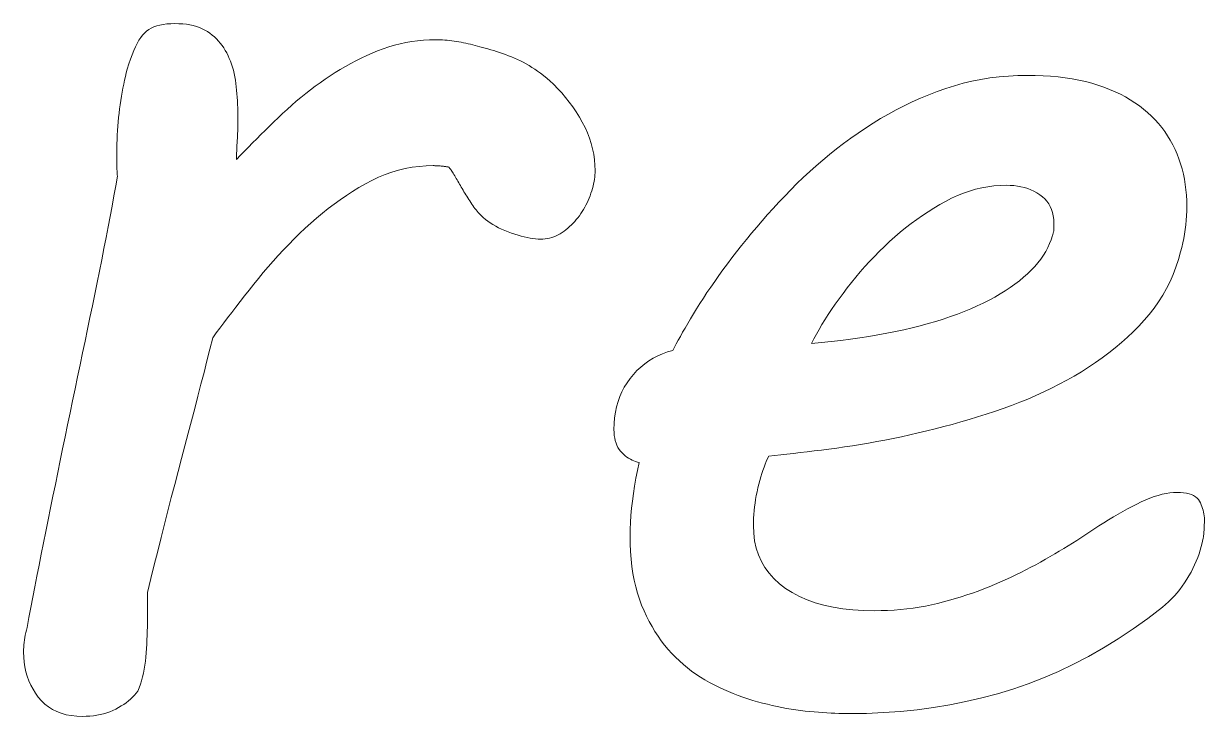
# Model space of a CAD drawing. Extents: x 120.6 to 167.1, y 73.5 to 127.9.
# Drawn here: x 162.275 to 167.148, y 123.187 to 126.049 of the extents above; entities that cross this region are included whole.
import ezdxf

# ---------------------------------------------------------------- set-up
doc = ezdxf.new("R2010")
doc.units = 0

msp = doc.modelspace()

# ---------------------------------------------------------------- linework, layer by layer
at = {"color": 7, "lineweight": 13}
for points in [[(162.289063, 123.554024), (162.296692, 123.594894), (162.30455, 123.636581), (162.312637, 123.67907), (162.320969, 123.722366), (162.329529, 123.766479), (162.338318, 123.811401), (162.347321, 123.857132), (162.356583, 123.903664), (162.366058, 123.951012), (162.375763, 123.999168), (162.38562, 124.047791), (162.395538, 124.096527), (162.405518, 124.145378), (162.415543, 124.194344), (162.425629, 124.243423), (162.435776, 124.292625), (162.445984, 124.341934), (162.456238, 124.391365), (162.466568, 124.44091), (162.476944, 124.49057), (162.48732, 124.540199), (162.497635, 124.589661), (162.507904, 124.638939), (162.518097, 124.688049), (162.528244, 124.736992), (162.53833, 124.785751), (162.54837, 124.834343), (162.55835, 124.882759), (162.568253, 124.931007), (162.57811, 124.979073), (162.587799, 125.026657), (162.597183, 125.073425), (162.606293, 125.119385), (162.615112, 125.164536), (162.623642, 125.208878), (162.631866, 125.252403), (162.639832, 125.295128), (162.647491, 125.337044), (162.654846, 125.378143), (162.661942, 125.418442), (162.661392, 125.424149), (162.660889, 125.429718), (162.660461, 125.435135), (162.660095, 125.440407), (162.659775, 125.445541), (162.659515, 125.450523), (162.659302, 125.455368), (162.659164, 125.460068), (162.659073, 125.464615), (162.659042, 125.469025), (162.659042, 125.473404), (162.659042, 125.477875), (162.659042, 125.482422), (162.659042, 125.487061), (162.659042, 125.491791), (162.659042, 125.496605), (162.659042, 125.501503), (162.659042, 125.506485), (162.659042, 125.511559), (162.659042, 125.516724), (162.659164, 125.534645), (162.659515, 125.552567), (162.660095, 125.570488), (162.660889, 125.588409), (162.661942, 125.606331), (162.663208, 125.624252), (162.664703, 125.642174), (162.666443, 125.660095), (162.668411, 125.678017), (162.670609, 125.695938), (162.673004, 125.713715), (162.675583, 125.731201), (162.678329, 125.748398), (162.681244, 125.765312), (162.684341, 125.781929), (162.687607, 125.798264), (162.69104, 125.814308), (162.694656, 125.830055), (162.698441, 125.84552), (162.702408, 125.860703), (162.708832, 125.881958), (162.715408, 125.901802), (162.722137, 125.920227), (162.729004, 125.937241), (162.736008, 125.952835), (162.743164, 125.96701), (162.750458, 125.979774), (162.757904, 125.991119), (162.765488, 126.001053), (162.773224, 126.00956), (162.781509, 126.016975), (162.790741, 126.023613), (162.800934, 126.029465), (162.812073, 126.034538), (162.824173, 126.038834), (162.837219, 126.042343), (162.851227, 126.045074), (162.86618, 126.047028), (162.882095, 126.048195), (162.898956, 126.048584), (162.915405, 126.048256), (162.931168, 126.047256), (162.946274, 126.045593), (162.960709, 126.043266), (162.974487, 126.040276), (162.987595, 126.036621), (163.000031, 126.032295), (163.01181, 126.027313), (163.022919, 126.02166), (163.033371, 126.015343), (163.043274, 126.008476), (163.052734, 126.001183), (163.061768, 125.993446), (163.070374, 125.985283), (163.078537, 125.976685), (163.086273, 125.967651), (163.093567, 125.958183), (163.100433, 125.94828), (163.106873, 125.93795), (163.112869, 125.927185), (163.118439, 125.916039), (163.123627, 125.904579), (163.128387, 125.892799), (163.132751, 125.880699), (163.136719, 125.868286), (163.140274, 125.855553), (163.143417, 125.842499), (163.146164, 125.829132), (163.148499, 125.815445), (163.150452, 125.801445), (163.1521, 125.787231), (163.153564, 125.772942), (163.154877, 125.75856), (163.155991, 125.744095), (163.156952, 125.729538), (163.15773, 125.714897), (163.15834, 125.700172), (163.158768, 125.685356), (163.159027, 125.670456), (163.159119, 125.655472), (163.159088, 125.647285), (163.158997, 125.638931), (163.158859, 125.630409), (163.158661, 125.621704), (163.158386, 125.612831), (163.158081, 125.603783), (163.1577, 125.594566), (163.157272, 125.585167), (163.156769, 125.5756), (163.156219, 125.565857), (163.15567, 125.556236), (163.155182, 125.547012), (163.154755, 125.5382), (163.154373, 125.529785), (163.154053, 125.521782), (163.153793, 125.514175), (163.153595, 125.506981), (163.153442, 125.500183), (163.153366, 125.493797), (163.153336, 125.487816), (163.169617, 125.504623), (163.186111, 125.521523), (163.202805, 125.538498), (163.219696, 125.555573), (163.236801, 125.572723), (163.254105, 125.589966), (163.271606, 125.6073), (163.289307, 125.62471), (163.30722, 125.642212), (163.325317, 125.659805), (163.343658, 125.677261), (163.362213, 125.694374), (163.380997, 125.711143), (163.400024, 125.727562), (163.419266, 125.743629), (163.438751, 125.759354), (163.458466, 125.774734), (163.478409, 125.789764), (163.498581, 125.804451), (163.518997, 125.818787), (163.539627, 125.832703), (163.560501, 125.84613), (163.581604, 125.859062), (163.602936, 125.871506), (163.624496, 125.883461), (163.646301, 125.89492), (163.66832, 125.905891), (163.690582, 125.916374), (163.713058, 125.926361), (163.735779, 125.935852), (163.758728, 125.944641), (163.78186, 125.952499), (163.805206, 125.959442), (163.828751, 125.965454), (163.852493, 125.970543), (163.876434, 125.974701), (163.900589, 125.977943), (163.924942, 125.980255), (163.949493, 125.981644), (163.974258, 125.982101), (163.98407, 125.982018), (163.993851, 125.981758), (164.003616, 125.981323), (164.013336, 125.980713), (164.023041, 125.979935), (164.0327, 125.978981), (164.042343, 125.977852), (164.051956, 125.976555), (164.061539, 125.975082), (164.071091, 125.973434), (164.080643, 125.971642), (164.090225, 125.969734), (164.099838, 125.967705), (164.109482, 125.965569), (164.119141, 125.963318), (164.128845, 125.960945), (164.138565, 125.958458), (164.148331, 125.955856), (164.158112, 125.95314), (164.167923, 125.95031), (164.179535, 125.947311), (164.191223, 125.944122), (164.203003, 125.940727), (164.214874, 125.937126), (164.226822, 125.933327), (164.238861, 125.929321), (164.250992, 125.925117), (164.263199, 125.920708), (164.275497, 125.9161), (164.287888, 125.911285), (164.300262, 125.906181), (164.312561, 125.900703), (164.324783, 125.894852), (164.336914, 125.888618), (164.348938, 125.882019), (164.360901, 125.875038), (164.372772, 125.867676), (164.384552, 125.859947), (164.39624, 125.851837), (164.407837, 125.843353), (164.42662, 125.828545), (164.444794, 125.813004), (164.462341, 125.796745), (164.479294, 125.779762), (164.495636, 125.762054), (164.511383, 125.743629), (164.52652, 125.72448), (164.541046, 125.704605), (164.554962, 125.684013), (164.568268, 125.662697), (164.580627, 125.640968), (164.591675, 125.619164), (164.60144, 125.597267), (164.609894, 125.575287), (164.61705, 125.553215), (164.622894, 125.531059), (164.627457, 125.508812), (164.630707, 125.486488), (164.63266, 125.464066), (164.633301, 125.441566), (164.633133, 125.432823), (164.632614, 125.423935), (164.631744, 125.414902), (164.630524, 125.405724), (164.628967, 125.3964), (164.62706, 125.386932), (164.624817, 125.377319), (164.622208, 125.367569), (164.619263, 125.357666), (164.615967, 125.347626), (164.612366, 125.337593), (164.608505, 125.327736), (164.604385, 125.318054), (164.600006, 125.30854), (164.595367, 125.299202), (164.590469, 125.290039), (164.585312, 125.281052), (164.579895, 125.27224), (164.574203, 125.263596), (164.568268, 125.255127), (164.562103, 125.246887), (164.555725, 125.238937), (164.549149, 125.231277), (164.542374, 125.223907), (164.535385, 125.216827), (164.528198, 125.21003), (164.520813, 125.203529), (164.513229, 125.197311), (164.505447, 125.191383), (164.497452, 125.185753), (164.489273, 125.180534), (164.480927, 125.175865), (164.472382, 125.171745), (164.463684, 125.168175), (164.454819, 125.165154), (164.44577, 125.162682), (164.436554, 125.160759), (164.427155, 125.159386), (164.417587, 125.158562), (164.407837, 125.158287), (164.397797, 125.158539), (164.387329, 125.159271), (164.376404, 125.1605), (164.365067, 125.162224), (164.353287, 125.164429), (164.341064, 125.167137), (164.32843, 125.170326), (164.315338, 125.174011), (164.301834, 125.178192), (164.287888, 125.182861), (164.273956, 125.187935), (164.260544, 125.193321), (164.247604, 125.199036), (164.235168, 125.205063), (164.223206, 125.211403), (164.211746, 125.218063), (164.200775, 125.225044), (164.190308, 125.232346), (164.180313, 125.23996), (164.170807, 125.247894), (164.166748, 125.251511), (164.162659, 125.255417), (164.158539, 125.259605), (164.154404, 125.264084), (164.150223, 125.268852), (164.146011, 125.273911), (164.141785, 125.279259), (164.137512, 125.284897), (164.133224, 125.290825), (164.128906, 125.297035), (164.124603, 125.303398), (164.120346, 125.309753), (164.11615, 125.316116), (164.11203, 125.322472), (164.107941, 125.328835), (164.103928, 125.33519), (164.099976, 125.341553), (164.096069, 125.347908), (164.092224, 125.354271), (164.08844, 125.360626), (164.084702, 125.366943), (164.081039, 125.373177), (164.077423, 125.379318), (164.073868, 125.385376), (164.070374, 125.391342), (164.066925, 125.397224), (164.063538, 125.403023), (164.060226, 125.40873), (164.056961, 125.414352), (164.053741, 125.419884), (164.050644, 125.425194), (164.047684, 125.430122), (164.044861, 125.434669), (164.042191, 125.43885), (164.039658, 125.44265), (164.037262, 125.446075), (164.035034, 125.449127), (164.032928, 125.451797), (164.030975, 125.454094), (164.029175, 125.456017), (164.02626, 125.456581), (164.023285, 125.457115), (164.020248, 125.457626), (164.017151, 125.458099), (164.014008, 125.458549), (164.010788, 125.458969), (164.007523, 125.459358), (164.004211, 125.459717), (164.000824, 125.460052), (163.997375, 125.460358), (163.993942, 125.460632), (163.990555, 125.460876), (163.987244, 125.46109), (163.983978, 125.461281), (163.980759, 125.461441), (163.977615, 125.461571), (163.974518, 125.46167), (163.971481, 125.461739), (163.968506, 125.461784), (163.965576, 125.4618), (163.936249, 125.461052), (163.907196, 125.458794), (163.878433, 125.455032), (163.84996, 125.449776), (163.821777, 125.443008), (163.793884, 125.434746), (163.766281, 125.424973), (163.738968, 125.413704), (163.711945, 125.400925), (163.685196, 125.386642), (163.658783, 125.371284), (163.632706, 125.355255), (163.606979, 125.338562), (163.581604, 125.321205), (163.556564, 125.303177), (163.531891, 125.284492), (163.507538, 125.265137), (163.483551, 125.245125), (163.4599, 125.224442), (163.436615, 125.203094), (163.413666, 125.181267), (163.391113, 125.159157), (163.368927, 125.136757), (163.347122, 125.114067), (163.325684, 125.091087), (163.304626, 125.067818), (163.283936, 125.044258), (163.263641, 125.020409), (163.243713, 124.996277), (163.224152, 124.971848), (163.205032, 124.947525), (163.186401, 124.923691), (163.168274, 124.900352), (163.15062, 124.877502), (163.133453, 124.855141), (163.116791, 124.833275), (163.100616, 124.811897), (163.084946, 124.791016), (163.069763, 124.770622), (163.055054, 124.750717), (163.043365, 124.70359), (163.031403, 124.655853), (163.019196, 124.607506), (163.006729, 124.558556), (162.993988, 124.508995), (162.981003, 124.458832), (162.967743, 124.408058), (162.954224, 124.356674), (162.94046, 124.304688), (162.926422, 124.252098), (162.912277, 124.198952), (162.898163, 124.145317), (162.884064, 124.091194), (162.869995, 124.036575), (162.855972, 123.981468), (162.841965, 123.925865), (162.827988, 123.869774), (162.814041, 123.813194), (162.800125, 123.756119), (162.786224, 123.698555), (162.786224, 123.626289), (162.786179, 123.608917), (162.785995, 123.591484), (162.785706, 123.573997), (162.785309, 123.55645), (162.78479, 123.538849), (162.784149, 123.521187), (162.783401, 123.503464), (162.782532, 123.485687), (162.781555, 123.467857), (162.780457, 123.449959), (162.779068, 123.432243), (162.777222, 123.414932), (162.774902, 123.398018), (162.772125, 123.381516), (162.76889, 123.36541), (162.765182, 123.349716), (162.761032, 123.334427), (162.756409, 123.319542), (162.751312, 123.305061), (162.745758, 123.290977), (162.739136, 123.28244), (162.731949, 123.274155), (162.724213, 123.266136), (162.715927, 123.258377), (162.707108, 123.250877), (162.697723, 123.243637), (162.68779, 123.236656), (162.677307, 123.229935), (162.66629, 123.223473), (162.654709, 123.21727), (162.64267, 123.211502), (162.630249, 123.206345), (162.617462, 123.20179), (162.604294, 123.197845), (162.590759, 123.194511), (162.576843, 123.19178), (162.562546, 123.189651), (162.547882, 123.188133), (162.532837, 123.187225), (162.51741, 123.18692), (162.493729, 123.187714), (162.471283, 123.190102), (162.450027, 123.194077), (162.429993, 123.199638), (162.411179, 123.206795), (162.393585, 123.215538), (162.377197, 123.225868), (162.362015, 123.237793), (162.348053, 123.251305), (162.335297, 123.266411), (162.323761, 123.282585), (162.313446, 123.299309), (162.304352, 123.316574), (162.296448, 123.334396), (162.28978, 123.352768), (162.284317, 123.371689), (162.28006, 123.391151), (162.277023, 123.411171), (162.275208, 123.43174), (162.274597, 123.45285), (162.27475, 123.462708), (162.275177, 123.472626), (162.275909, 123.482597), (162.276917, 123.49263), (162.278214, 123.502716), (162.2798, 123.512863), (162.281677, 123.523064), (162.283844, 123.533325), (162.286316, 123.543648)], [(164.711349, 124.372055), (164.712021, 124.396538), (164.71402, 124.420273), (164.717346, 124.443253), (164.721985, 124.465477), (164.727966, 124.486954), (164.735291, 124.507683), (164.743927, 124.527657), (164.753906, 124.546875), (164.765198, 124.565346), (164.777832, 124.583069), (164.791565, 124.599831), (164.806168, 124.61544), (164.821625, 124.62989), (164.837952, 124.643188), (164.855164, 124.655334), (164.87323, 124.666313), (164.892151, 124.67614), (164.911957, 124.684814), (164.932617, 124.692329), (164.954163, 124.698692), (164.960876, 124.711853), (164.968262, 124.725922), (164.976364, 124.740875), (164.985138, 124.756729), (164.994629, 124.773483), (165.004807, 124.79113), (165.015671, 124.809669), (165.027237, 124.829109), (165.03949, 124.849449), (165.052444, 124.870682), (165.066055, 124.892548), (165.080307, 124.914787), (165.095184, 124.937408), (165.110718, 124.960403), (165.126877, 124.983772), (165.143661, 125.007515), (165.161102, 125.031639), (165.179169, 125.056137), (165.197861, 125.081009), (165.217194, 125.106262), (165.237137, 125.131714), (165.257614, 125.157188), (165.278641, 125.182701), (165.300217, 125.208237), (165.322342, 125.233803), (165.345032, 125.259399), (165.368256, 125.285027), (165.392029, 125.310684), (165.416351, 125.336365), (165.441223, 125.362076), (165.466629, 125.387573), (165.492554, 125.412605), (165.519012, 125.437172), (165.545975, 125.461281), (165.573471, 125.484924), (165.601471, 125.50811), (165.630005, 125.53083), (165.659058, 125.553085), (165.688629, 125.574883), (165.718719, 125.596214), (165.749298, 125.61692), (165.78035, 125.636856), (165.811859, 125.656006), (165.843826, 125.67437), (165.876251, 125.691963), (165.909149, 125.708771), (165.942505, 125.7248), (165.976318, 125.740044), (166.010605, 125.754517), (166.045349, 125.768204), (166.080536, 125.78083), (166.116165, 125.792137), (166.152222, 125.802109), (166.188721, 125.810753), (166.225647, 125.818062), (166.263016, 125.824043), (166.300812, 125.828697), (166.339035, 125.832024), (166.377686, 125.834015), (166.416794, 125.834686), (166.44989, 125.834282), (166.482117, 125.833061), (166.513489, 125.831039), (166.543976, 125.828209), (166.573608, 125.82457), (166.602356, 125.820114), (166.630249, 125.814857), (166.657288, 125.808784), (166.683441, 125.801903), (166.70874, 125.794212), (166.733154, 125.785805), (166.756714, 125.776756), (166.779419, 125.767075), (166.801239, 125.756752), (166.822189, 125.745796), (166.842285, 125.734207), (166.861511, 125.721977), (166.879852, 125.709114), (166.897339, 125.695618), (166.913971, 125.68148), (166.929749, 125.666756), (166.944717, 125.651482), (166.958893, 125.635651), (166.972244, 125.619278), (166.984787, 125.602356), (166.996521, 125.584877), (167.007446, 125.566856), (167.017563, 125.548286), (167.026871, 125.529167), (167.03537, 125.509491), (167.04306, 125.489388), (167.049942, 125.468971), (167.056015, 125.448227), (167.061279, 125.42717), (167.06572, 125.405792), (167.069366, 125.384102), (167.072205, 125.362091), (167.074219, 125.33976), (167.075439, 125.317116), (167.075836, 125.294144), (167.075577, 125.274574), (167.074799, 125.25518), (167.073502, 125.235962), (167.071686, 125.216911), (167.069336, 125.198036), (167.066467, 125.179337), (167.063095, 125.160805), (167.059189, 125.142448), (167.054764, 125.124268), (167.04982, 125.106262), (167.041046, 125.074287), (167.030869, 125.043129), (167.019302, 125.012779), (167.006348, 124.983238), (166.992004, 124.954506), (166.976288, 124.926582), (166.959167, 124.899467), (166.940674, 124.873161), (166.920792, 124.847672), (166.899506, 124.822983), (166.877151, 124.799004), (166.854019, 124.775635), (166.830093, 124.752876), (166.805405, 124.730721), (166.779922, 124.709167), (166.753662, 124.688225), (166.726624, 124.667892), (166.698792, 124.648163), (166.670197, 124.629044), (166.640808, 124.610527), (166.610779, 124.592621), (166.580231, 124.575317), (166.549149, 124.558624), (166.517548, 124.542542), (166.485443, 124.527061), (166.452805, 124.512192), (166.419647, 124.497925), (166.385971, 124.484268), (166.351776, 124.471214), (166.317062, 124.458771), (166.282089, 124.446831), (166.247116, 124.435303), (166.212143, 124.424171), (166.177155, 124.413445), (166.142181, 124.40313), (166.107208, 124.393211), (166.072235, 124.383705), (166.037262, 124.374596), (166.002289, 124.365898), (165.9673, 124.357605), (165.932465, 124.349693), (165.897873, 124.342163), (165.863556, 124.335014), (165.829483, 124.328232), (165.795685, 124.321831), (165.762131, 124.315804), (165.728851, 124.31015), (165.695831, 124.304878), (165.663055, 124.29998), (165.630554, 124.295456), (165.598618, 124.291222), (165.567535, 124.287186), (165.537338, 124.283356), (165.507996, 124.279732), (165.479523, 124.276306), (165.45192, 124.273079), (165.425171, 124.270058), (165.399307, 124.267242), (165.374298, 124.264626), (165.350174, 124.262215), (165.345032, 124.251534), (165.340057, 124.240303), (165.335205, 124.228523), (165.330505, 124.216194), (165.325958, 124.203316), (165.321548, 124.189888), (165.317291, 124.175919), (165.313171, 124.161392), (165.309204, 124.146317), (165.305359, 124.130692), (165.301788, 124.114838), (165.298599, 124.099068), (165.295776, 124.083389), (165.293335, 124.067795), (165.291275, 124.052284), (165.289581, 124.036865), (165.288269, 124.02153), (165.287323, 124.006279), (165.286774, 123.991119), (165.286575, 123.976044), (165.287903, 123.943268), (165.291901, 123.911995), (165.298538, 123.882217), (165.307861, 123.853951), (165.319824, 123.827179), (165.334442, 123.801918), (165.35173, 123.77816), (165.371674, 123.755898), (165.394287, 123.735146), (165.41954, 123.715897), (165.447144, 123.698318), (165.476776, 123.682594), (165.508423, 123.668724), (165.542099, 123.656693), (165.577805, 123.646523), (165.615524, 123.638199), (165.655273, 123.631721), (165.697037, 123.627098), (165.740829, 123.624321), (165.786652, 123.623398), (165.813705, 123.623703), (165.840515, 123.624611), (165.867126, 123.626129), (165.893478, 123.62825), (165.919617, 123.630981), (165.945511, 123.634323), (165.971176, 123.638268), (165.996613, 123.642822), (166.02182, 123.64798), (166.046799, 123.653748), (166.071533, 123.659988), (166.095993, 123.66658), (166.120209, 123.673523), (166.14415, 123.680801), (166.167847, 123.688438), (166.191269, 123.696411), (166.214432, 123.704735), (166.237335, 123.713409), (166.259995, 123.722427), (166.282379, 123.731796), (166.304504, 123.741417), (166.32637, 123.751221), (166.347977, 123.761192), (166.369324, 123.771339), (166.390411, 123.781654), (166.41124, 123.792145), (166.431808, 123.802818), (166.452118, 123.813652), (166.472168, 123.824669), (166.491943, 123.835854), (166.511429, 123.847115), (166.530563, 123.858345), (166.549347, 123.869545), (166.567795, 123.880714), (166.585892, 123.891861), (166.603638, 123.902969), (166.621033, 123.914055), (166.638092, 123.925117), (166.6548, 123.936142), (166.671158, 123.947144), (166.691864, 123.9608), (166.712372, 123.974022), (166.732681, 123.986816), (166.752792, 123.999168), (166.77269, 124.011093), (166.792389, 124.022583), (166.81189, 124.033638), (166.831177, 124.044266), (166.850281, 124.054451), (166.869171, 124.064209), (166.887726, 124.073273), (166.905884, 124.081375), (166.923584, 124.088531), (166.940857, 124.094734), (166.957687, 124.099983), (166.974091, 124.104271), (166.990067, 124.107613), (167.0056, 124.109993), (167.020706, 124.111427), (167.03537, 124.1119), (167.049301, 124.111542), (167.062195, 124.110458), (167.074051, 124.10865), (167.084854, 124.106125), (167.094635, 124.102867), (167.103363, 124.098892), (167.111053, 124.0942), (167.117691, 124.088776), (167.123306, 124.082634), (167.127869, 124.075768), (167.131714, 124.068504), (167.135147, 124.061142), (167.138184, 124.053703), (167.140823, 124.046173), (167.143036, 124.038551), (167.144867, 124.030853), (167.146286, 124.023064), (167.147293, 124.015182), (167.147903, 124.007225), (167.148102, 123.999168), (167.148087, 123.99456), (167.148041, 123.989983), (167.14798, 123.985428), (167.147873, 123.980904), (167.147736, 123.97641), (167.147583, 123.971939), (167.1474, 123.967506), (167.147186, 123.963097), (167.146927, 123.958717), (167.146667, 123.954369), (167.146362, 123.950104), (167.146027, 123.945984), (167.14566, 123.942009), (167.145264, 123.938179), (167.144852, 123.934494), (167.144409, 123.930954), (167.143921, 123.927559), (167.143417, 123.924309), (167.142883, 123.921196), (167.142319, 123.918236), (167.139145, 123.903206), (167.135376, 123.888176), (167.131042, 123.873138), (167.126129, 123.858109), (167.120636, 123.843079), (167.114578, 123.828049), (167.107925, 123.813019), (167.100693, 123.797989), (167.092896, 123.782959), (167.084503, 123.767929), (167.075607, 123.753098), (167.066238, 123.73867), (167.056412, 123.724655), (167.046127, 123.711037), (167.03537, 123.69783), (167.024155, 123.68502), (167.012482, 123.672623), (167.000336, 123.660629), (166.987732, 123.649033), (166.97467, 123.637848), (166.914383, 123.591805), (166.85379, 123.54847), (166.792877, 123.507858), (166.731628, 123.469963), (166.670074, 123.434784), (166.6082, 123.402328), (166.546021, 123.372581), (166.483505, 123.345558), (166.420685, 123.321243), (166.357529, 123.299652), (166.293808, 123.280434), (166.229248, 123.263229), (166.163849, 123.248055), (166.09761, 123.234901), (166.030533, 123.223778), (165.962616, 123.214668), (165.893875, 123.207588), (165.82428, 123.20253), (165.753845, 123.199493), (165.682587, 123.198486), (165.668457, 123.19857), (165.653854, 123.19883), (165.638748, 123.199265), (165.623154, 123.199867), (165.607071, 123.200653), (165.590485, 123.201607), (165.573425, 123.202728), (165.555862, 123.204033), (165.537811, 123.205505), (165.519272, 123.207153), (165.500397, 123.209061), (165.4814, 123.211319), (165.46225, 123.213921), (165.442963, 123.216866), (165.423523, 123.220161), (165.403931, 123.223801), (165.384201, 123.227791), (165.364334, 123.232132), (165.344315, 123.236809), (165.324158, 123.241844), (165.303955, 123.247276), (165.283798, 123.253174), (165.263702, 123.259529), (165.243683, 123.26635), (165.223709, 123.273636), (165.203796, 123.281387), (165.183929, 123.289597), (165.164124, 123.298264), (165.144379, 123.307396), (165.124695, 123.316994), (165.10527, 123.327141), (165.086258, 123.337921), (165.067688, 123.349342), (165.049545, 123.361397), (165.031845, 123.374084), (165.014572, 123.387413), (164.997742, 123.401375), (164.981339, 123.41597), (164.965363, 123.431206), (164.949829, 123.447075), (164.934784, 123.463638), (164.920349, 123.480949), (164.906464, 123.499016), (164.893173, 123.51783), (164.880447, 123.537399), (164.868317, 123.557724), (164.85675, 123.578796), (164.845764, 123.600616), (164.835358, 123.623192), (164.825531, 123.646523), (164.816467, 123.670715), (164.80835, 123.695892), (164.801208, 123.722054), (164.795013, 123.749191), (164.789764, 123.777321), (164.785461, 123.806427), (164.782135, 123.836517), (164.779739, 123.867592), (164.77832, 123.899651), (164.777832, 123.932686), (164.778214, 123.960175), (164.779343, 123.988304), (164.781219, 124.017067), (164.783844, 124.046463), (164.787231, 124.076492), (164.791367, 124.107162), (164.796249, 124.138466), (164.80188, 124.17041), (164.808273, 124.202988), (164.815414, 124.236198), (164.807938, 124.237625), (164.800552, 124.239609), (164.793259, 124.242142), (164.786041, 124.245216), (164.778915, 124.24884), (164.771881, 124.253021), (164.764923, 124.257744), (164.758057, 124.263023), (164.751282, 124.268845), (164.744598, 124.275223), (164.738281, 124.282173), (164.732635, 124.289734), (164.727646, 124.297897), (164.723328, 124.306671), (164.719666, 124.316048), (164.716675, 124.326035), (164.71434, 124.336632), (164.712677, 124.347832), (164.711685, 124.359642)], [(166.520844, 125.172745), (166.521942, 125.175606), (166.522934, 125.178406), (166.523804, 125.181152), (166.524551, 125.183846), (166.525177, 125.18647), (166.525696, 125.189049), (166.526108, 125.191559), (166.526398, 125.194016), (166.526581, 125.196419), (166.526627, 125.198761), (166.526627, 125.201096), (166.526627, 125.203499), (166.526627, 125.205956), (166.526627, 125.208473), (166.526627, 125.211044), (166.526627, 125.213676), (166.526627, 125.216362), (166.526627, 125.219109), (166.526627, 125.221909), (166.526627, 125.22477), (166.526047, 125.23999), (166.524323, 125.254433), (166.521423, 125.268089), (166.51738, 125.280968), (166.512177, 125.29306), (166.505814, 125.304382), (166.498306, 125.314919), (166.489624, 125.324669), (166.479797, 125.333649), (166.468811, 125.341843), (166.457031, 125.349258), (166.444763, 125.355888), (166.432053, 125.36174), (166.418869, 125.366814), (166.405228, 125.371109), (166.391113, 125.374619), (166.376556, 125.37735), (166.361526, 125.379303), (166.346024, 125.38047), (166.330078, 125.380867), (166.304688, 125.380196), (166.279373, 125.378204), (166.25415, 125.374878), (166.229019, 125.370224), (166.203979, 125.364243), (166.179016, 125.356934), (166.154144, 125.348289), (166.129349, 125.338318), (166.104645, 125.327011), (166.080032, 125.314384), (166.055603, 125.300751), (166.031479, 125.286461), (166.007629, 125.2715), (165.98407, 125.255875), (165.9608, 125.239586), (165.93782, 125.222633), (165.915131, 125.205017), (165.892731, 125.186737), (165.870621, 125.167786), (165.848785, 125.14817), (165.827362, 125.128082), (165.806412, 125.107704), (165.785965, 125.087036), (165.766006, 125.066078), (165.746536, 125.044838), (165.72757, 125.0233), (165.709076, 125.00148), (165.691086, 124.979362), (165.673584, 124.956963), (165.65657, 124.934273), (165.640182, 124.911652), (165.624542, 124.889465), (165.60965, 124.867714), (165.59552, 124.846397), (165.582138, 124.825516), (165.569504, 124.805061), (165.557617, 124.785042), (165.546494, 124.765465), (165.536118, 124.746315), (165.526489, 124.727592), (165.56778, 124.731277), (165.608353, 124.735397), (165.648239, 124.739952), (165.687439, 124.744942), (165.725952, 124.750359), (165.763748, 124.75621), (165.800873, 124.762497), (165.83728, 124.769218), (165.873016, 124.776375), (165.908051, 124.783958), (165.942291, 124.791969), (165.975632, 124.800377), (166.008087, 124.809196), (166.039627, 124.81842), (166.070282, 124.828041), (166.100037, 124.838074), (166.128906, 124.848511), (166.15686, 124.859344), (166.183945, 124.87059), (166.210114, 124.88224), (166.235352, 124.894234), (166.259598, 124.906525), (166.282867, 124.919098), (166.305161, 124.931961), (166.326462, 124.945114), (166.346771, 124.958549), (166.366119, 124.972282), (166.384476, 124.986298), (166.40184, 125.00061), (166.418243, 125.015205), (166.433563, 125.030052), (166.447784, 125.045097), (166.460861, 125.060341), (166.472809, 125.07579), (166.483643, 125.091446), (166.493332, 125.1073), (166.501907, 125.12336), (166.509338, 125.139618), (166.515656, 125.156082)]]:
    msp.add_lwpolyline(points, close=True, dxfattribs=at)

doc.saveas('drawing.dxf')
